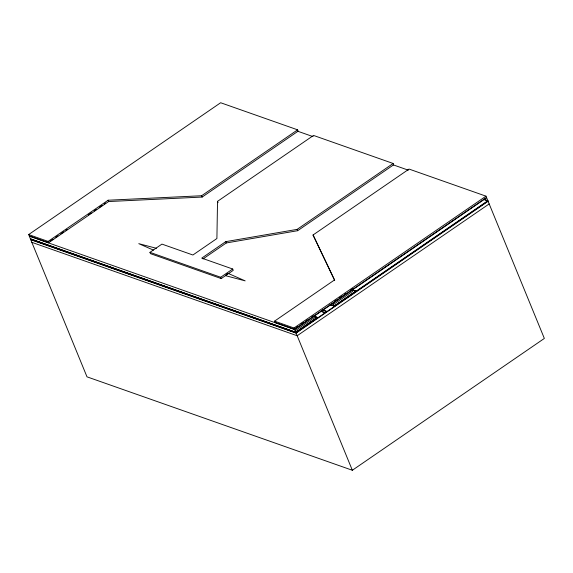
<?xml version="1.0" encoding="UTF-8"?>
<svg xmlns="http://www.w3.org/2000/svg" width="573" height="573" viewBox="0 0 573 573"><rect width="100%" height="100%" fill="white"/><g stroke="black" fill="none" stroke-linecap="round" stroke-linejoin="round"><path stroke-width="0.86" d="M393.128 163.47L313.524 135.436L217.525 201.352L216.902 238.526L192.9 255.006L161.944 244.105L149.947 252.342L150.484 253.66L221.242 278.578L233.247 270.341L232.702 269.016L201.746 258.122L225.748 241.641L297.129 229.379L393.128 163.47L393.672 164.788L297.666 230.697L226.285 242.959L203.014 258.939M28.65 234.565L220.655 102.739L297.609 129.835L298.146 131.153L202.147 197.062L108.648 201.538L48.648 242.737L29.194 235.883L28.65 234.565L48.111 241.419L48.648 242.737M48.111 241.419L108.111 200.221L201.603 195.744L297.609 129.835M50.03 241.204L52.917 239.228M55.796 237.251L57.952 235.768M60.831 233.791L63.71 231.814M65.874 230.332L67.313 229.336M88.435 214.839L91.315 212.862M94.194 210.885L96.357 209.403M99.236 207.426L102.116 205.449M104.272 203.967L105.711 202.971M149.947 252.342L220.705 277.26L232.702 269.016M226.5 274.51L227.703 273.686L225.905 274.918M313.051 234.987L409.05 169.071L486.004 196.167L486.541 197.484L294.536 329.31L275.076 322.463L274.539 321.145L334.539 279.946L313.051 234.987L334.696 280.462M274.539 321.145L293.999 327.992L486.004 196.167M295.919 327.785L298.082 326.302M300.961 324.325L303.84 322.341M306.003 320.859L307.443 319.87M311.762 316.905L313.202 315.916M334.324 301.419L336.48 299.937M339.359 297.96L342.246 295.976M344.402 294.493L345.841 293.505M350.16 290.54L353.04 288.563M295.159 330.764L314.362 317.585L313.818 316.267M331.882 303.812L333.558 304.399L352.76 291.22L352.216 289.902M330.12 304.721L334.267 306.183L487.867 200.722L486.649 197.749L294.644 329.575L29.302 236.148L30.519 239.113L295.861 332.548L317.327 317.385L295.725 332.211L30.383 238.783M353.34 290.461L355.862 291.349L334.267 306.183M320.78 311.146L324.991 312.629L326.875 311.605L323.509 310.416M295.976 332.82L487.981 200.994L544.35 338.435L352.345 470.261L86.996 376.833L30.627 239.392L295.976 332.82L352.345 470.261M488.103 201.288L296.098 333.114L30.749 239.679M489.184 203.924L297.179 335.749L31.83 242.322M156.436 248.317L138.781 243.661L153.464 250.122M225.855 275.749L245.165 280.87L228.856 273.693M297.115 131.016L313.123 136.653M393.15 164.831L408.313 170.167M483.655 199.232L487.867 200.722M484.615 199.812L487.981 200.994M352.359 289.831L355.733 291.02M352.416 289.967L355.783 291.148L334.181 305.982L330.034 304.521M322.578 309.914L326.789 311.397M320.866 311.361L324.991 312.629M313.975 316.203L317.327 317.385M314.068 316.346L317.385 317.514L295.783 332.347L30.433 238.92M314.978 316.84L317.463 317.714M333.02 303.081L333.558 304.399M297.129 229.379L297.666 230.697M293.999 327.992L294.536 329.31M294.615 329.446L295.861 332.548M217.525 201.352L218.062 202.67M225.748 241.641L226.285 242.959M201.603 195.744L202.147 197.062M220.705 277.26L221.242 278.578M108.111 200.221L108.648 201.538"/></g></svg>
